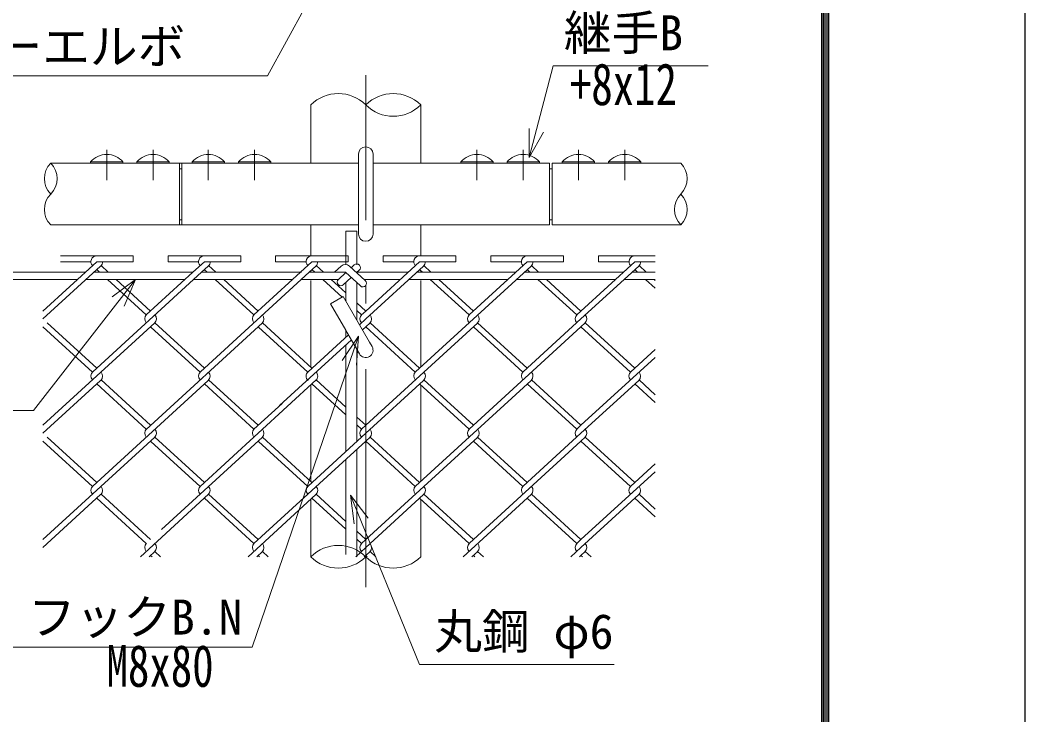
# Model space of a CAD drawing. Units: millimetres, scale not verified. Extents: x -4210 to 4210, y -2971 to 2972.
# Drawn here: x 2828 to 4210, y -1112 to -156 of the extents above; entities that cross this region are included whole.
import ezdxf
from ezdxf.enums import TextEntityAlignment as Align

# ---------------------------------------------------------------- set-up
doc = ezdxf.new("R2010")
doc.units = ezdxf.units.MM
doc.header["$LTSCALE"] = 10
doc.linetypes.add('USER2', pattern=[50.5, 30, -9, 2.5, -9])
for name, color, linetype, lineweight in [('0-4_D-STR-DIM', 7, 'Continuous', 13), ('0-A_D-STR-TXT', 7, 'Continuous', 13), ('0-C_D-TTL', 7, 'Continuous', 25), ('0-D_3', 3, 'Continuous', 13), ('0-E_26', 2, 'USER2', 13), ('0-F_1', 1, 'Continuous', 9), ('1-0_27', 7, 'Continuous', 13), ('1-1_28', 7, 'Continuous', 13), ('1-3_11', 59, 'Continuous', 9)]:
    doc.layers.add(name, color=color, linetype=linetype, lineweight=lineweight)
doc.styles.add('ＭＳ ゴシック', font='')
doc.styles.get('ＭＳ ゴシック').set_extended_font_data('MS Gothic')

msp = doc.modelspace()

# ---------------------------------------------------------------- linework, layer by layer
at = {"layer": '0-4_D-STR-DIM'}
for centre, start, end in [((3265.89, -310.94), 45.18146, 134.81854), ((3341.52, -310.94), 45.18146, 134.81854), ((3341.52, -234.84), 225.18146, 314.81854)]:
    msp.add_arc(centre, 53.65, start, end, dxfattribs=at)
at = {"layer": '0-C_D-TTL', "color": 2}
msp.add_lwpolyline([(-4189.68, 2971.89), (4210.32, 2971.89), (4210.32, -2968.11), (-4189.68, -2968.11)], close=True, dxfattribs=at)
at = {"layer": '0-C_D-TTL'}
for points in [[(-3919.68, 2751.89), (3940.32, 2751.89), (3940.32, -2748.11), (-3919.68, -2748.11)], [(-3917.18, 2749.39), (3937.82, 2749.39), (3937.82, -2745.61), (-3917.18, -2745.61)], [(-3914.68, 2746.89), (3935.32, 2746.89), (3935.32, -2743.11), (-3914.68, -2743.11)], [(-3912.18, 2744.39), (3932.82, 2744.39), (3932.82, -2740.61), (-3912.18, -2740.61)], [(-3909.68, 2741.89), (3930.32, 2741.89), (3930.32, -2738.11), (-3909.68, -2738.11)]]:
    msp.add_lwpolyline(points, close=True, dxfattribs=at)
at = {"layer": '0-D_3'}
for p, q in [((3293.7, -450.56), (3293.7, -340.56)), ((3313.7, -450.56), (3313.7, -340.56)), ((2925.25, -351.33), (2969.75, -351.33)), ((2925.25, -351.33), (2925.25, -353.06)), ((2925.25, -353.06), (2969.75, -353.06)), ((2969.75, -351.33), (2969.75, -353.06)), ((2988.89, -351.33), (3033.39, -351.33)), ((2988.89, -351.33), (2988.89, -353.06)), ((2988.89, -353.06), (3033.39, -353.06)), ((3033.39, -351.33), (3033.39, -353.06)), ((3064.9, -351.33), (3109.4, -351.33)), ((3064.9, -351.33), (3064.9, -353.06)), ((3064.9, -353.06), (3109.4, -353.06)), ((3109.4, -351.33), (3109.4, -353.06)), ((3128.54, -351.33), (3173.04, -351.33)), ((3128.54, -351.33), (3128.54, -353.06)), ((3128.54, -353.06), (3173.04, -353.06)), ((3173.04, -351.33), (3173.04, -353.06)), ((3478.87, -351.33), (3434.37, -351.33)), ((3434.37, -351.33), (3434.37, -353.06)), ((3478.87, -353.06), (3434.37, -353.06)), ((3478.87, -351.33), (3478.87, -353.06)), ((3542.51, -351.33), (3498.01, -351.33)), ((3498.01, -351.33), (3498.01, -353.06)), ((3542.51, -353.06), (3498.01, -353.06)), ((3542.51, -351.33), (3542.51, -353.06)), ((3618.52, -351.33), (3574.02, -351.33)), ((3574.02, -351.33), (3574.02, -353.06)), ((3618.52, -353.06), (3574.02, -353.06)), ((3618.52, -351.33), (3618.52, -353.06)), ((3682.16, -351.33), (3637.66, -351.33)), ((3637.66, -351.33), (3637.66, -353.06)), ((3682.16, -353.06), (3637.66, -353.06)), ((3682.16, -351.33), (3682.16, -353.06)), ((3047.38, -361.06), (3050.91, -361.06)), ((3560.03, -361.06), (3556.5, -361.06)), ((3047.38, -431.06), (3050.91, -431.06)), ((3560.03, -431.06), (3556.5, -431.06)), ((3276.2, -446.81), (3291.2, -446.81)), ((3276.2, -492.49), (3276.2, -446.81)), ((3291.2, -493.02), (3291.2, -446.81)), ((3269.99, -494.66), (3260.82, -503.06)), ((3281.25, -494.66), (3303.07, -514.65)), ((3287.95, -493.02), (3283.7, -496.91)), ((2781.79, -503.06), (2917.97, -503.06)), ((2870.37, -503.06), (2917.97, -503.06)), ((2929.81, -503.06), (3065.99, -503.06)), ((3077.83, -503.06), (3128.3, -503.06)), ((3077.83, -503.06), (3215.39, -503.06)), ((3110.79, -503.06), (3214.01, -503.06)), ((3225.85, -503.06), (3275.62, -503.06)), ((3227.23, -503.06), (3275.62, -503.06)), ((3276.3, -503.69), (3266.07, -513.06)), ((3283.7, -510.47), (3272.83, -520.44)), ((3275.62, -503.06), (3296.31, -522.02)), ((3290.42, -503.06), (3362.03, -503.06)), ((3294.71, -500.39), (3291.11, -503.69)), ((3291.79, -503.06), (3362.03, -503.06)), ((3373.87, -503.06), (3510.05, -503.06)), ((3373.87, -503.06), (3399.71, -503.06)), ((3521.89, -503.06), (3572.35, -503.06)), ((3521.89, -503.06), (3658.07, -503.06)), ((3669.91, -503.06), (3701.83, -503.06)), ((2770.88, -513.06), (2907.06, -513.06)), ((2869.51, -513.06), (2907.06, -513.06)), ((2918.9, -513.06), (3055.08, -513.06)), ((3066.92, -513.06), (3128.3, -513.06)), ((3066.92, -513.06), (3203.1, -513.06)), ((3110.79, -513.06), (3203.1, -513.06)), ((3214.94, -513.06), (3226.3, -513.06)), ((3214.94, -513.06), (3266.07, -513.06)), ((3238.14, -513.06), (3266.07, -513.06)), ((3276.2, -541.29), (3276.2, -517.34)), ((3291.2, -555.9), (3291.2, -517.34)), ((3301.34, -513.06), (3351.11, -513.06)), ((3301.34, -513.06), (3351.11, -513.06)), ((3362.96, -513.06), (3499.13, -513.06)), ((3362.96, -513.06), (3410.62, -513.06)), ((3510.97, -513.06), (3572.35, -513.06)), ((3510.97, -513.06), (3647.15, -513.06)), ((3658.99, -513.06), (3701.83, -513.06)), ((3255.22, -546.59), (3272.54, -536.59)), ((3272.54, -536.59), (3308.91, -599.58)), ((3255.22, -546.59), (3276.2, -582.93)), ((3276.2, -542.93), (3276.2, -542.16)), ((3291.2, -568.91), (3291.2, -555.9)), ((3275.95, -582.5), (3295.04, -615.56)), ((3276.2, -592.56), (3276.2, -582.93)), ((3276.2, -699.49), (3276.2, -603.41)), ((3291.2, -606.41), (3291.2, -606.02)), ((3308.91, -599.58), (3312.37, -605.56)), ((3291.2, -713.24), (3291.2, -608.91)), ((3276.2, -749.89), (3276.2, -699.49)), ((3291.2, -736.15), (3291.2, -713.24)), ((3291.2, -894.73), (3291.2, -747)), ((3276.2, -891.61), (3276.2, -760.74))]:
    msp.add_line(p, q, dxfattribs=at)
for centre, radius, start, end in [((3303.7, -340.56), 10, 0, 180), ((2947.5, -370.31), 29.25, 40.47549, 139.52451), ((3011.14, -370.31), 29.25, 40.47549, 139.52451), ((3087.15, -370.31), 29.25, 40.47549, 139.52451), ((3150.79, -370.31), 29.25, 40.47549, 139.52451), ((3456.62, -370.31), 29.25, 40.47549, 139.52451), ((3520.26, -370.31), 29.25, 40.47549, 139.52451), ((3596.27, -370.31), 29.25, 40.47549, 139.52451), ((3659.91, -370.31), 29.25, 40.47549, 139.52451), ((3303.7, -450.56), 10, 180, 0), ((3275.62, -500.8), 8.33, 47.5, 132.5), ((3291.33, -496.7), 5, 312.5, 132.5), ((3269.45, -516.75), 5, 132.5, 312.5), ((3299.69, -518.34), 5, 227.5, 47.5), ((3303.7, -610.56), 10, 210, 30)]:
    msp.add_arc(centre, radius, start, end, dxfattribs=at)
at = {"layer": '0-E_26'}
for p, q in [((3303.7, -936.4), (3303.7, -231.86)), ((2947.5, -334.85), (2947.5, -376.52)), ((3011.14, -334.85), (3011.14, -376.52)), ((3087.15, -334.85), (3087.15, -376.52)), ((3150.79, -334.85), (3150.79, -376.52)), ((3456.62, -334.85), (3456.62, -376.52)), ((3520.26, -334.85), (3520.26, -376.52)), ((3596.27, -334.85), (3596.27, -376.52)), ((3659.91, -334.85), (3659.91, -376.52))]:
    msp.add_line(p, q, dxfattribs=at)
at = {"layer": '0-F_1'}
for p, q in [((3228.08, -272.89), (3228.08, -353.06)), ((3379.33, -272.89), (3379.33, -353.06)), ((3293.7, -353.06), (2870.37, -353.06)), ((3047.38, -353.06), (3047.38, -438.06)), ((3050.91, -353.06), (3050.91, -438.06)), ((3556.5, -353.06), (3313.7, -353.06)), ((3556.5, -353.06), (3556.5, -438.06)), ((3737.04, -353.06), (3560.03, -353.06)), ((3560.03, -353.06), (3560.03, -438.06)), ((3293.7, -438.06), (2870.37, -438.06)), ((3228.08, -438.06), (3228.08, -480.69)), ((3556.5, -438.06), (3313.7, -438.06)), ((3379.33, -438.06), (3379.33, -480.69)), ((3737.04, -438.06), (3560.03, -438.06)), ((3228.08, -501.02), (3228.08, -503.06)), ((3379.33, -501.02), (3379.33, -503.06)), ((3228.08, -514.69), (3228.08, -633.69)), ((3379.33, -514.42), (3379.33, -633.69)), ((3228.08, -658.36), (3228.08, -791.03)), ((3379.33, -658.36), (3379.33, -791.03)), ((3228.08, -815.69), (3228.08, -894.73)), ((3379.33, -815.69), (3379.33, -894.73))]:
    msp.add_line(p, q, dxfattribs=at)
at = {"layer": '1-0_27'}
for centre, radius, start, end in [((2891.76, -374.31), 30.15, 135.18146, 224.81854), ((2848.99, -374.31), 30.15, 315.18146, 44.81854), ((3715.65, -374.31), 30.15, 315.18146, 44.81854), ((2891.76, -416.81), 30.15, 135.18146, 224.81854), ((3758.42, -416.81), 30.15, 135.18146, 224.81854), ((3715.65, -416.81), 30.15, 315.18146, 44.81854), ((3265.89, -932.78), 53.65, 45.18146, 134.81854), ((3265.89, -856.68), 53.65, 225.18146, 314.81854), ((3341.52, -856.68), 53.65, 225.18146, 314.81854)]:
    msp.add_arc(centre, radius, start, end, dxfattribs=at)
at = {"layer": '1-1_28'}
for p, q in [((3528.6, -345.26), (3528.31, -305.26)), ((3528.6, -345.26), (3548.35, -310.48)), ((2986.99, -513.06), (2955.09, -537.19)), ((2986.99, -513.06), (2971.43, -549.91)), ((3293.65, -591.25), (3147.39, -1019.13)), ((3293.65, -591.25), (3271.36, -624.47)), ((3293.65, -591.25), (3290.95, -631.16)), ((3282.93, -809.77), (3377.63, -1043.07)), ((3282.93, -809.77), (3307.05, -841.68)), ((3282.93, -809.77), (3287.87, -849.46)), ((3147.39, -1019.13), (2817.99, -1019.13)), ((3377.63, -1043.07), (3645.19, -1043.07))]:
    msp.add_line(p, q, dxfattribs=at)
for points in [[(3247.16, -89.08), (3168.69, -232.86), (2557.53, -232.86)], [(3528.6, -345.26), (3561.38, -219.2), (3774.74, -219.2)], [(2986.99, -513.06), (2846.57, -693.48), (2665.7, -693.48)]]:
    msp.add_lwpolyline(points, dxfattribs=at)
at = {"layer": '1-3_11'}
for p, q in [((2933.66, -480.69), (2883.66, -480.69)), ((2933.66, -480.69), (2983.66, -480.69)), ((2983.66, -488.69), (2983.66, -480.69)), ((3031.68, -488.69), (3031.68, -480.69)), ((3081.68, -480.69), (3031.68, -480.69)), ((3081.68, -480.69), (3131.68, -480.69)), ((3131.68, -488.69), (3131.68, -480.69)), ((3179.7, -488.69), (3179.7, -480.69)), ((3229.7, -480.69), (3179.7, -480.69)), ((3229.7, -480.69), (3279.7, -480.69)), ((3279.7, -488.69), (3279.7, -480.69)), ((3327.71, -488.69), (3327.71, -480.69)), ((3377.71, -480.69), (3327.71, -480.69)), ((3377.71, -480.69), (3427.71, -480.69)), ((3427.71, -488.69), (3427.71, -480.69)), ((3475.73, -488.69), (3475.73, -480.69)), ((3525.73, -480.69), (3475.73, -480.69)), ((3525.73, -480.69), (3575.73, -480.69)), ((3575.73, -488.69), (3575.73, -480.69)), ((3623.75, -488.69), (3623.75, -480.69)), ((3673.75, -480.69), (3623.75, -480.69)), ((3673.75, -480.69), (3701.83, -480.69)), ((2859.65, -556.51), (2933.66, -488.69)), ((2859.65, -567.36), (2939.06, -494.59)), ((2925.66, -488.69), (2883.66, -488.69)), ((2933.66, -488.69), (2983.66, -488.69)), ((2939.56, -494.09), (2949.34, -503.06)), ((3073.68, -488.69), (3031.68, -488.69)), ((3065.99, -503.06), (3081.68, -488.69)), ((3077.83, -503.06), (3087.08, -494.59)), ((3081.68, -488.69), (3131.68, -488.69)), ((3087.57, -494.09), (3097.36, -503.06)), ((3221.7, -488.69), (3179.7, -488.69)), ((3214.01, -503.06), (3229.7, -488.69)), ((3225.85, -503.06), (3235.1, -494.59)), ((3229.7, -488.69), (3279.7, -488.69)), ((3235.59, -494.09), (3245.38, -503.06)), ((3303.7, -556.51), (3377.71, -488.69)), ((3303.7, -567.36), (3383.12, -494.59)), ((3369.71, -488.69), (3327.71, -488.69)), ((3372.31, -640.13), (3531.14, -494.59)), ((3377.71, -488.69), (3427.71, -488.69)), ((3383.61, -494.09), (3393.4, -503.06)), ((3445.8, -561.93), (3525.73, -488.69)), ((3517.73, -488.69), (3475.73, -488.69)), ((3525.73, -488.69), (3575.73, -488.69)), ((3531.63, -494.09), (3541.42, -503.06)), ((3599.74, -556.51), (3673.75, -488.69)), ((3599.74, -567.36), (3679.16, -494.59)), ((3665.75, -488.69), (3623.75, -488.69)), ((3673.75, -488.69), (3701.83, -488.69)), ((3679.65, -494.09), (3689.44, -503.06)), ((2928.25, -640.13), (3077.83, -503.06)), ((2933.64, -499.52), (2937.5, -503.06)), ((3001.75, -561.93), (3065.99, -503.06)), ((3076.27, -640.13), (3225.85, -503.06)), ((3081.65, -499.52), (3085.52, -503.06)), ((3149.77, -561.93), (3214.01, -503.06)), ((3229.67, -499.52), (3233.54, -503.06)), ((3377.69, -499.52), (3381.56, -503.06)), ((3525.71, -499.52), (3529.58, -503.06)), ((3673.73, -499.52), (3677.6, -503.06)), ((2948.42, -513.06), (3001.79, -561.97)), ((2960.26, -513.06), (3007.67, -556.51)), ((3096.43, -513.06), (3149.81, -561.97)), ((3108.28, -513.06), (3155.69, -556.51)), ((3244.45, -513.06), (3271.06, -537.45)), ((3256.3, -513.06), (3276.2, -531.31)), ((3392.47, -513.06), (3445.85, -561.97)), ((3404.31, -513.06), (3451.72, -556.51)), ((3540.49, -513.06), (3593.87, -561.97)), ((3552.33, -513.06), (3599.74, -556.51)), ((3688.51, -513.06), (3701.83, -525.27)), ((3700.35, -513.06), (3701.83, -514.42)), ((3275.26, -541.29), (3276.59, -542.51)), ((3291.2, -545.05), (3303.7, -556.51)), ((3291.2, -555.9), (3297.83, -561.97)), ((3297.78, -561.93), (3303.7, -556.51)), ((3593.82, -561.93), (3599.74, -556.51)), ((2859.65, -713.84), (3013.59, -572.78)), ((2859.65, -578.21), (2927.74, -640.6)), ((2865.55, -572.76), (2933.66, -635.17)), ((3001.46, -719.53), (3161.61, -572.78)), ((3008.14, -578.64), (3075.8, -640.64)), ((3013.54, -572.74), (3081.68, -635.17)), ((3156.16, -578.64), (3223.8, -640.62)), ((3161.56, -572.74), (3229.7, -635.17)), ((3294.94, -575.39), (3303.7, -567.36)), ((3299.04, -582.48), (3303.7, -578.21)), ((3303.7, -578.21), (3309.63, -572.78)), ((3303.7, -713.84), (3457.64, -572.78)), ((3303.7, -578.21), (3371.79, -640.6)), ((3309.6, -572.76), (3377.71, -635.17)), ((3445.8, -719.27), (3599.74, -578.21)), ((3452.19, -578.64), (3519.86, -640.64)), ((3457.6, -572.74), (3525.73, -635.17)), ((3520.33, -640.13), (3599.74, -567.36)), ((3599.74, -578.21), (3605.66, -572.78)), ((3599.74, -578.21), (3667.83, -640.6)), ((3605.64, -572.76), (3673.75, -635.17)), ((3224.29, -640.13), (3279.84, -589.23)), ((3185.27, -686.73), (3283.94, -596.32)), ((3599.74, -713.84), (3701.83, -620.29)), ((3668.35, -640.13), (3701.83, -609.44)), ((3235.62, -640.6), (3235.1, -640.13)), ((2859.65, -724.69), (2939.06, -651.92)), ((2928.25, -797.46), (3087.08, -651.92)), ((2933.66, -656.87), (3001.77, -719.29)), ((2939.58, -651.45), (3007.67, -713.84)), ((3075.76, -797.93), (3235.62, -651.45)), ((3081.68, -656.87), (3149.79, -719.29)), ((3081.68, -656.87), (3149.77, -719.27)), ((3087.6, -651.45), (3155.69, -713.84)), ((3087.6, -651.45), (3155.69, -713.84)), ((3224.29, -651.92), (3223.77, -651.45)), ((3229.7, -656.87), (3276.2, -699.49)), ((3235.62, -651.45), (3276.2, -688.64)), ((3303.7, -724.69), (3383.12, -651.92)), ((3372.31, -797.46), (3531.14, -651.92)), ((3377.71, -656.87), (3445.83, -719.29)), ((3383.63, -651.45), (3451.72, -713.84)), ((3525.73, -656.87), (3593.82, -719.27)), ((3531.65, -651.45), (3599.74, -713.84)), ((3599.74, -724.69), (3679.16, -651.92)), ((3673.75, -656.87), (3701.83, -682.61)), ((3679.67, -651.45), (3701.83, -671.76)), ((3149.77, -719.26), (3188.66, -683.63)), ((3291.2, -702.39), (3303.7, -713.84)), ((3291.2, -713.24), (3297.78, -719.27)), ((3297.78, -719.27), (3303.7, -713.84)), ((3593.82, -719.27), (3599.74, -713.84)), ((2859.65, -871.18), (3013.59, -730.12)), ((2865.55, -730.1), (2933.66, -792.51)), ((3013.54, -730.08), (3081.68, -792.51)), ((3022.67, -857.43), (3161.61, -730.12)), ((3161.56, -730.08), (3229.7, -792.51)), ((3224.29, -797.46), (3303.7, -724.69)), ((3303.7, -735.54), (3309.63, -730.12)), ((3303.7, -871.18), (3457.64, -730.12)), ((3309.6, -730.1), (3377.71, -792.51)), ((3457.6, -730.08), (3525.73, -792.51)), ((3520.33, -797.46), (3599.74, -724.69)), ((3599.74, -735.54), (3605.66, -730.12)), ((3605.64, -730.1), (3673.75, -792.51)), ((2859.65, -735.54), (2927.74, -797.93)), ((3008.14, -735.97), (3075.78, -797.95)), ((3149.74, -876.62), (3303.7, -735.54)), ((3156.16, -735.97), (3223.8, -797.95)), ((3303.7, -735.54), (3371.79, -797.93)), ((3446.32, -876.13), (3599.74, -735.54)), ((3452.19, -735.97), (3519.83, -797.95)), ((3599.74, -735.54), (3667.83, -797.93)), ((3668.35, -797.46), (3701.83, -766.78)), ((3599.74, -871.18), (3701.83, -777.63)), ((2859.65, -882.03), (2939.06, -809.26)), ((2933.66, -814.21), (3001.77, -876.62)), ((2939.58, -808.78), (3007.67, -871.18)), ((2993.81, -894.73), (3087.6, -808.79)), ((3081.68, -814.21), (3149.81, -876.64)), ((3087.6, -808.78), (3155.69, -871.18)), ((3141.82, -894.73), (3235.1, -809.26)), ((3229.7, -814.21), (3276.2, -856.83)), ((3235.62, -808.78), (3276.2, -845.98)), ((3303.7, -882.03), (3383.12, -809.26)), ((3377.71, -814.21), (3445.83, -876.62)), ((3383.63, -808.78), (3451.72, -871.18)), ((3437.86, -894.73), (3531.65, -808.79)), ((3525.73, -814.21), (3593.82, -876.6)), ((3531.65, -808.78), (3599.74, -871.18)), ((3599.74, -882.03), (3679.16, -809.26)), ((3673.75, -814.21), (3701.83, -839.94)), ((3679.67, -808.78), (3701.83, -829.09)), ((3291.2, -859.72), (3303.7, -871.18)), ((3291.2, -870.57), (3297.81, -876.62)), ((3289.84, -894.73), (3303.7, -882.03)), ((3297.78, -876.6), (3303.7, -871.18)), ((3585.88, -894.73), (3599.74, -882.03)), ((3593.82, -876.6), (3599.74, -871.18)), ((3005.65, -894.73), (3013.59, -887.45)), ((3008.14, -893.31), (3009.69, -894.73)), ((3013.54, -887.41), (3021.53, -894.73)), ((3153.67, -894.73), (3161.61, -887.45)), ((3155.69, -892.88), (3157.71, -894.73)), ((3161.56, -887.41), (3169.55, -894.73)), ((3303.7, -892.88), (3309.63, -887.45)), ((3309.6, -887.43), (3317.57, -894.73)), ((3449.7, -894.73), (3457.64, -887.45)), ((3452.19, -893.31), (3453.74, -894.73)), ((3457.6, -887.41), (3465.58, -894.73)), ((3599.74, -892.88), (3605.66, -887.45)), ((3605.64, -887.43), (3613.6, -894.73))]:
    msp.add_line(p, q, dxfattribs=at)
for points in [[(3301.69, -894.73), (3303.7, -892.88), (3305.72, -894.73)], [(3597.72, -894.73), (3599.74, -892.88), (3601.76, -894.73)]]:
    msp.add_lwpolyline(points, dxfattribs=at)
for centre, start, end in [((2933.66, -488.69), 90, 222.5), ((3081.68, -488.69), 90, 222.5), ((3229.7, -488.69), 90, 222.5), ((3377.71, -488.69), 90, 222.5), ((3525.73, -488.69), 90, 222.5), ((3673.75, -488.69), 90, 222.5), ((2933.66, -488.69), 312.5, 0), ((3081.68, -488.69), 312.5, 0), ((3229.7, -488.69), 312.5, 0), ((3377.71, -488.69), 312.5, 0), ((3525.73, -488.69), 312.5, 0), ((3673.75, -488.69), 312.5, 0), ((3007.67, -567.36), 132.5, 222.5), ((3007.67, -567.36), 132.5, 222.5), ((3007.67, -567.36), 312.5, 42.5), ((3007.67, -567.36), 312.5, 42.5), ((3155.69, -567.36), 132.5, 222.5), ((3155.69, -567.36), 132.5, 222.5), ((3155.69, -567.36), 312.5, 42.5), ((3155.69, -567.36), 312.5, 42.5), ((3303.7, -567.36), 132.5, 222.5), ((3303.7, -567.36), 312.5, 42.5), ((3451.72, -567.36), 132.5, 222.5), ((3451.72, -567.36), 132.5, 222.5), ((3451.72, -567.36), 312.5, 42.5), ((3451.72, -567.36), 312.5, 42.5), ((3599.74, -567.36), 132.5, 222.5), ((3599.74, -567.36), 312.5, 42.5), ((2933.66, -646.02), 132.5, 222.5), ((2933.66, -646.02), 312.5, 42.5), ((3081.68, -646.02), 132.5, 222.5), ((3081.68, -646.02), 312.5, 42.5), ((3229.7, -646.02), 132.5, 227.5), ((3229.7, -646.02), 312.5, 47.5), ((3377.71, -646.02), 132.5, 222.5), ((3377.71, -646.02), 312.5, 42.5), ((3525.73, -646.02), 132.5, 222.5), ((3525.73, -646.02), 312.5, 42.5), ((3673.75, -646.02), 132.5, 222.5), ((3673.75, -646.02), 312.5, 42.5), ((3007.67, -724.69), 132.5, 222.5), ((3007.67, -724.69), 132.5, 222.5), ((3007.67, -724.69), 312.5, 42.5), ((3007.67, -724.69), 312.5, 42.5), ((3155.69, -724.69), 132.5, 222.5), ((3155.69, -724.69), 132.5, 222.5), ((3155.69, -724.69), 312.5, 42.5), ((3155.69, -724.69), 312.5, 42.5), ((3303.7, -724.69), 132.5, 222.5), ((3303.7, -724.69), 312.5, 42.5), ((3451.72, -724.69), 132.5, 222.5), ((3451.72, -724.69), 132.5, 222.5), ((3451.72, -724.69), 312.5, 42.5), ((3451.72, -724.69), 312.5, 42.5), ((3599.74, -724.69), 132.5, 222.5), ((3599.74, -724.69), 312.5, 42.5), ((2933.66, -803.36), 132.5, 222.5), ((2933.66, -803.36), 312.5, 42.5), ((3081.68, -803.36), 132.5, 222.5), ((3081.68, -803.36), 312.5, 42.5), ((3229.7, -803.36), 132.5, 222.5), ((3229.7, -803.36), 312.5, 42.5), ((3377.71, -803.36), 132.5, 222.5), ((3377.71, -803.36), 312.5, 42.5), ((3525.73, -803.36), 132.5, 222.5), ((3525.73, -803.36), 312.5, 42.5), ((3673.75, -803.36), 132.5, 222.5), ((3673.75, -803.36), 312.5, 42.5), ((3007.67, -882.03), 132.5, 222.5), ((3007.67, -882.03), 132.5, 222.5), ((3007.67, -882.03), 312.5, 42.5), ((3007.67, -882.03), 312.5, 42.5), ((3155.69, -882.03), 132.5, 222.5), ((3155.69, -882.03), 132.5, 222.5), ((3155.69, -882.03), 312.5, 42.5), ((3155.69, -882.03), 312.5, 42.5), ((3303.7, -882.03), 132.5, 222.5), ((3303.7, -882.03), 312.5, 42.5), ((3451.72, -882.03), 132.5, 222.5), ((3451.72, -882.03), 132.5, 222.5), ((3451.72, -882.03), 312.5, 42.5), ((3451.72, -882.03), 312.5, 42.5), ((3599.74, -882.03), 132.5, 222.5), ((3599.74, -882.03), 312.5, 42.5)]:
    msp.add_arc(centre, 8, start, end, dxfattribs=at)

# ---------------------------------------------------------------- texts
at = {"layer": '0-A_D-STR-TXT', "style": 'ＭＳ ゴシック'}
for s, p in [('継手B', (3576.23, -212.1)), ('コーナーエルボ', (2596.22, -230.85)), ('フックB.N', (2839.04, -1016.22)), ('丸鋼 φ6', (3398.02, -1035.98))]:
    msp.add_text(s, height=48.09, dxfattribs=at).set_placement(p, align=Align.BOTTOM_LEFT)
at = {"layer": '1-1_28', "style": 'ＭＳ ゴシック', "width": 0.75}
for s, p in [('+8x12', (3584.51, -290.5)), ('M8x80', (2947.19, -1091.02))]:
    msp.add_text(s, height=57.7, dxfattribs=at).set_placement(p, align=Align.BOTTOM_LEFT)

doc.saveas('drawing.dxf')
